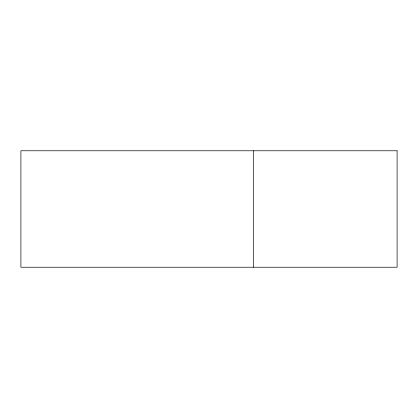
<?xml version="1.0" encoding="UTF-8"?>
<svg xmlns="http://www.w3.org/2000/svg" width="418" height="418" viewBox="0 0 418 418"><rect width="100%" height="100%" fill="white"/><g stroke="black" fill="none" stroke-linecap="round" stroke-linejoin="round"><path stroke-width="0.63" d="M253.402 150.773L253.402 267.227M397.1 150.773L20.9 150.773L20.9 267.227L397.1 267.227L397.1 150.773"/></g></svg>
